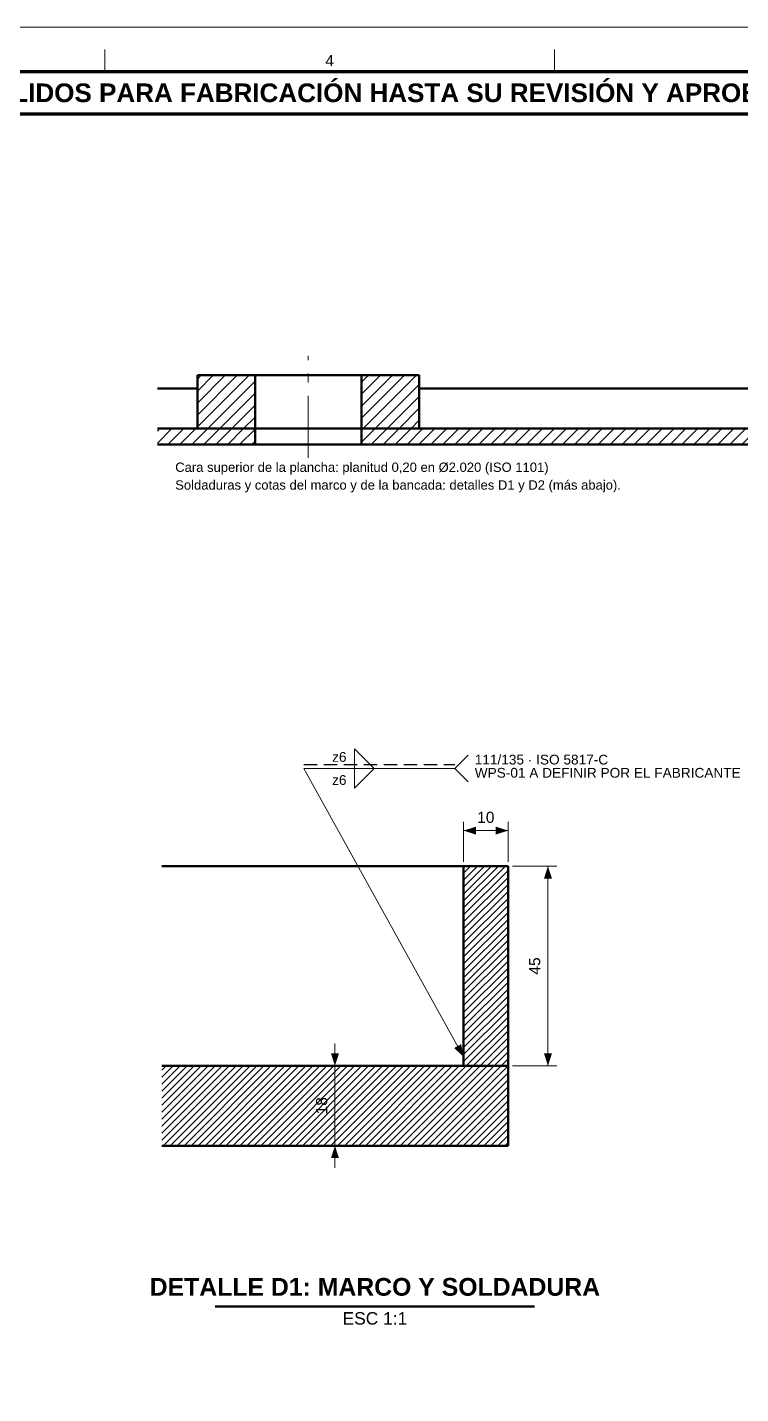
# Model space of a CAD drawing. Header units: millimetres. Extents: x 0 to 841, y 0 to 594.
# Drawn here: x 306.7 to 467.4, y 286.1 to 594 of the extents above; entities that cross this region are included whole.
import ezdxf
from ezdxf.enums import TextEntityAlignment as Align

# ---------------------------------------------------------------- set-up
doc = ezdxf.new("R2010")
doc.units = ezdxf.units.MM
doc.linetypes.add('EJE', pattern=[22, 14, -3, 2, -3])
doc.linetypes.add('OCULTO', pattern=[4.5, 3, -1.5])
for name, color, linetype, lineweight in [('ACH', 7, 'CONTINUOUS', 13), ('COTA', 7, 'CONTINUOUS', 18), ('EJE', 7, 'EJE', 18), ('FINA', 7, 'CONTINUOUS', 18), ('MARCO', 7, 'CONTINUOUS', 70), ('OCU', 7, 'OCULTO', 25), ('TXT', 7, 'CONTINUOUS', 25), ('VIS', 7, 'CONTINUOUS', 50)]:
    doc.layers.add(name, color=color, linetype=linetype, lineweight=lineweight)
doc.styles.add('STD', font='LiberationSans-Regular.ttf')
doc.styles.add('STDB', font='LiberationSans-Bold.ttf')

msp = doc.modelspace()

# ---------------------------------------------------------------- hatches: boundary and pattern name
at = {"layer": 'ACH'}
h = msp.add_hatch(dxfattribs=at)
h.set_pattern_fill('ANSI31', scale=0.6)
h.paths.add_polyline_path([(345, 515.6), (358, 515.6), (358, 503.6), (345, 503.6)])
h = msp.add_hatch(dxfattribs=at)
h.set_pattern_fill('ANSI31', scale=0.6)
h.paths.add_polyline_path([(395, 503.6), (382, 503.6), (382, 515.6), (395, 515.6)])
h = msp.add_hatch(dxfattribs=at)
h.set_pattern_fill('ANSI31', scale=0.6)
h.paths.add_polyline_path([(336, 500), (336, 503.6), (358, 503.6), (358, 500)])
h = msp.add_hatch(dxfattribs=at)
h.set_pattern_fill('ANSI31', scale=0.6)
h.paths.add_polyline_path([(382, 500), (382, 503.6), (626, 503.6), (626, 500)])
h = msp.add_hatch(dxfattribs=at)
h.set_pattern_fill('ANSI31', scale=0.35)
h.paths.add_polyline_path([(405, 360), (405, 405), (415, 405), (415, 360)])
h = msp.add_hatch(dxfattribs=at)
h.set_pattern_fill('ANSI31', scale=0.35)
h.paths.add_polyline_path([(337, 342), (337, 360), (415, 360), (415, 342)])

# ---------------------------------------------------------------- linework, layer by layer
at = {"layer": 'COTA'}
for p, q in [((403, 427), (406, 430)), ((405, 362), (369, 427)), ((369, 427), (403, 427)), ((403, 427), (406, 424)), ((405, 406), (405, 415)), ((405, 413), (415, 413)), ((415, 406), (415, 415)), ((416, 405), (426, 405)), ((424, 360), (424, 405)), ((376, 360), (376, 365)), ((384, 360), (374, 360)), ((376, 342), (376, 360)), ((416, 360), (426, 360)), ((384, 342), (374, 342)), ((376, 342), (376, 337))]:
    msp.add_line(p, q, dxfattribs=at)
for points in [[(380.4, 427), (380.4, 431.4), (384.8, 427)], [(380.4, 427), (380.4, 422.6), (384.8, 427)]]:
    msp.add_lwpolyline(points, close=True, dxfattribs=at)
for points in [[(405, 413), (407.8, 412.1), (407.8, 413.9)], [(415, 413), (412.2, 413.9), (412.2, 412.1)], [(424, 405), (423.1, 402.2), (424.9, 402.2)], [(405, 362), (404.43, 364.89), (402.86, 364.01)], [(376, 360), (376.9, 362.8), (375.1, 362.8)], [(424, 360), (424.9, 362.8), (423.1, 362.8)], [(376, 342), (375.1, 339.2), (376.9, 339.2)]]:
    msp.add_solid(points, dxfattribs=at)
at = {"layer": 'EJE'}
msp.add_line((370, 497), (370, 520), dxfattribs=at)
at = {"layer": 'FINA'}
for p, q in [((324.12, 584), (324.12, 589)), ((425.5, 584), (425.5, 589))]:
    msp.add_line(p, q, dxfattribs=at)
msp.add_lwpolyline([(0, 0), (841, 0), (841, 594), (0, 594)], close=True, dxfattribs=at)
at = {"layer": 'MARCO'}
for points in [[(20, 10), (831, 10), (831, 584), (20, 584)], [(20, 574.5), (831, 574.5), (831, 584), (20, 584)]]:
    msp.add_lwpolyline(points, close=True, dxfattribs=at)
at = {"layer": 'OCU'}
msp.add_line((369, 427.9), (403, 427.9), dxfattribs=at)
at = {"layer": 'VIS'}
msp.add_line((349.04, 305.8), (420.96, 305.8), dxfattribs=at)
for points in [[(345, 515.6), (345, 503.6)], [(358, 515.6), (345, 515.6)], [(358, 515.6), (358, 503.6)], [(358, 515.6), (358.12, 515.6), (358.24, 515.6), (358.36, 515.6), (358.48, 515.6), (358.6, 515.6), (358.72, 515.6), (358.84, 515.6), (358.96, 515.6), (359.08, 515.6), (359.2, 515.6), (359.32, 515.6), (359.44, 515.6), (359.56, 515.6), (359.68, 515.6), (359.8, 515.6), (359.92, 515.6), (360.04, 515.6), (360.16, 515.6), (360.28, 515.6), (360.4, 515.6), (360.52, 515.6), (360.64, 515.6), (360.76, 515.6), (360.88, 515.6), (361, 515.6), (361.12, 515.6), (361.24, 515.6), (361.36, 515.6), (361.48, 515.6), (361.6, 515.6), (361.72, 515.6), (361.84, 515.6), (361.96, 515.6), (362.08, 515.6), (362.2, 515.6), (362.32, 515.6), (362.44, 515.6), (362.56, 515.6), (362.68, 515.6), (362.8, 515.6), (362.92, 515.6), (363.04, 515.6), (363.16, 515.6), (363.28, 515.6), (363.4, 515.6), (363.52, 515.6), (363.64, 515.6), (363.76, 515.6), (363.88, 515.6), (364, 515.6), (364.12, 515.6), (364.24, 515.6), (364.36, 515.6), (364.48, 515.6), (364.6, 515.6), (364.72, 515.6), (364.84, 515.6), (364.96, 515.6), (365.08, 515.6), (365.2, 515.6), (365.32, 515.6), (365.44, 515.6), (365.56, 515.6), (365.68, 515.6), (365.8, 515.6), (365.92, 515.6), (366.04, 515.6), (366.16, 515.6), (366.28, 515.6), (366.4, 515.6), (366.52, 515.6), (366.64, 515.6), (366.76, 515.6), (366.88, 515.6), (367, 515.6), (367.12, 515.6), (367.24, 515.6), (367.36, 515.6), (367.48, 515.6), (367.6, 515.6), (367.72, 515.6), (367.84, 515.6), (367.96, 515.6), (368.08, 515.6), (368.2, 515.6), (368.32, 515.6), (368.44, 515.6), (368.56, 515.6), (368.68, 515.6), (368.8, 515.6), (368.92, 515.6), (369.04, 515.6), (369.16, 515.6), (369.28, 515.6), (369.4, 515.6), (369.52, 515.6), (369.64, 515.6), (369.76, 515.6), (369.88, 515.6), (370, 515.6), (370.12, 515.6), (370.24, 515.6), (370.36, 515.6), (370.48, 515.6), (370.6, 515.6), (370.72, 515.6), (370.84, 515.6), (370.96, 515.6), (371.08, 515.6), (371.2, 515.6), (371.32, 515.6), (371.44, 515.6), (371.56, 515.6), (371.68, 515.6), (371.8, 515.6), (371.92, 515.6), (372.04, 515.6), (372.16, 515.6), (372.28, 515.6), (372.4, 515.6), (372.52, 515.6), (372.64, 515.6), (372.76, 515.6), (372.88, 515.6), (373, 515.6), (373.12, 515.6), (373.24, 515.6), (373.36, 515.6), (373.48, 515.6), (373.6, 515.6), (373.72, 515.6), (373.84, 515.6), (373.96, 515.6), (374.08, 515.6), (374.2, 515.6), (374.32, 515.6), (374.44, 515.6), (374.56, 515.6), (374.68, 515.6), (374.8, 515.6), (374.92, 515.6), (375.04, 515.6), (375.16, 515.6), (375.28, 515.6), (375.4, 515.6), (375.52, 515.6), (375.64, 515.6), (375.76, 515.6), (375.88, 515.6), (376, 515.6), (376.12, 515.6), (376.24, 515.6), (376.36, 515.6), (376.48, 515.6), (376.6, 515.6), (376.72, 515.6), (376.84, 515.6), (376.96, 515.6), (377.08, 515.6), (377.2, 515.6), (377.32, 515.6), (377.44, 515.6), (377.56, 515.6), (377.68, 515.6), (377.8, 515.6), (377.92, 515.6), (378.04, 515.6), (378.16, 515.6), (378.28, 515.6), (378.4, 515.6), (378.52, 515.6), (378.64, 515.6), (378.76, 515.6), (378.88, 515.6), (379, 515.6), (379.12, 515.6), (379.24, 515.6), (379.36, 515.6), (379.48, 515.6), (379.6, 515.6), (379.72, 515.6), (379.84, 515.6), (379.96, 515.6), (380.08, 515.6), (380.2, 515.6), (380.32, 515.6), (380.44, 515.6), (380.56, 515.6), (380.68, 515.6), (380.8, 515.6), (380.92, 515.6), (381.04, 515.6), (381.16, 515.6), (381.28, 515.6), (381.4, 515.6), (381.52, 515.6), (381.64, 515.6), (381.76, 515.6), (381.88, 515.6), (382, 515.6)], [(395, 515.6), (382, 515.6)], [(382, 503.6), (382, 515.6)], [(395, 503.6), (395, 515.6)], [(336, 512.6), (345, 512.6)], [(395, 512.6), (624, 512.6)], [(358, 503.6), (336, 503.6)], [(358, 503.6), (345, 503.6)], [(358, 503.6), (358.12, 503.6), (358.24, 503.6), (358.36, 503.6), (358.48, 503.6), (358.6, 503.6), (358.72, 503.6), (358.84, 503.6), (358.96, 503.6), (359.08, 503.6), (359.2, 503.6), (359.32, 503.6), (359.44, 503.6), (359.56, 503.6), (359.68, 503.6), (359.8, 503.6), (359.92, 503.6), (360.04, 503.6), (360.16, 503.6), (360.28, 503.6), (360.4, 503.6), (360.52, 503.6), (360.64, 503.6), (360.76, 503.6), (360.88, 503.6), (361, 503.6), (361.12, 503.6), (361.24, 503.6), (361.36, 503.6), (361.48, 503.6), (361.6, 503.6), (361.72, 503.6), (361.84, 503.6), (361.96, 503.6), (362.08, 503.6), (362.2, 503.6), (362.32, 503.6), (362.44, 503.6), (362.56, 503.6), (362.68, 503.6), (362.8, 503.6), (362.92, 503.6), (363.04, 503.6), (363.16, 503.6), (363.28, 503.6), (363.4, 503.6), (363.52, 503.6), (363.64, 503.6), (363.76, 503.6), (363.88, 503.6), (364, 503.6), (364.12, 503.6), (364.24, 503.6), (364.36, 503.6), (364.48, 503.6), (364.6, 503.6), (364.72, 503.6), (364.84, 503.6), (364.96, 503.6), (365.08, 503.6), (365.2, 503.6), (365.32, 503.6), (365.44, 503.6), (365.56, 503.6), (365.68, 503.6), (365.8, 503.6), (365.92, 503.6), (366.04, 503.6), (366.16, 503.6), (366.28, 503.6), (366.4, 503.6), (366.52, 503.6), (366.64, 503.6), (366.76, 503.6), (366.88, 503.6), (367, 503.6), (367.12, 503.6), (367.24, 503.6), (367.36, 503.6), (367.48, 503.6), (367.6, 503.6), (367.72, 503.6), (367.84, 503.6), (367.96, 503.6), (368.08, 503.6), (368.2, 503.6), (368.32, 503.6), (368.44, 503.6), (368.56, 503.6), (368.68, 503.6), (368.8, 503.6), (368.92, 503.6), (369.04, 503.6), (369.16, 503.6), (369.28, 503.6), (369.4, 503.6), (369.52, 503.6), (369.64, 503.6), (369.76, 503.6), (369.88, 503.6), (370, 503.6), (370.12, 503.6), (370.24, 503.6), (370.36, 503.6), (370.48, 503.6), (370.6, 503.6), (370.72, 503.6), (370.84, 503.6), (370.96, 503.6), (371.08, 503.6), (371.2, 503.6), (371.32, 503.6), (371.44, 503.6), (371.56, 503.6), (371.68, 503.6), (371.8, 503.6), (371.92, 503.6), (372.04, 503.6), (372.16, 503.6), (372.28, 503.6), (372.4, 503.6), (372.52, 503.6), (372.64, 503.6), (372.76, 503.6), (372.88, 503.6), (373, 503.6), (373.12, 503.6), (373.24, 503.6), (373.36, 503.6), (373.48, 503.6), (373.6, 503.6), (373.72, 503.6), (373.84, 503.6), (373.96, 503.6), (374.08, 503.6), (374.2, 503.6), (374.32, 503.6), (374.44, 503.6), (374.56, 503.6), (374.68, 503.6), (374.8, 503.6), (374.92, 503.6), (375.04, 503.6), (375.16, 503.6), (375.28, 503.6), (375.4, 503.6), (375.52, 503.6), (375.64, 503.6), (375.76, 503.6), (375.88, 503.6), (376, 503.6), (376.12, 503.6), (376.24, 503.6), (376.36, 503.6), (376.48, 503.6), (376.6, 503.6), (376.72, 503.6), (376.84, 503.6), (376.96, 503.6), (377.08, 503.6), (377.2, 503.6), (377.32, 503.6), (377.44, 503.6), (377.56, 503.6), (377.68, 503.6), (377.8, 503.6), (377.92, 503.6), (378.04, 503.6), (378.16, 503.6), (378.28, 503.6), (378.4, 503.6), (378.52, 503.6), (378.64, 503.6), (378.76, 503.6), (378.88, 503.6), (379, 503.6), (379.12, 503.6), (379.24, 503.6), (379.36, 503.6), (379.48, 503.6), (379.6, 503.6), (379.72, 503.6), (379.84, 503.6), (379.96, 503.6), (380.08, 503.6), (380.2, 503.6), (380.32, 503.6), (380.44, 503.6), (380.56, 503.6), (380.68, 503.6), (380.8, 503.6), (380.92, 503.6), (381.04, 503.6), (381.16, 503.6), (381.28, 503.6), (381.4, 503.6), (381.52, 503.6), (381.64, 503.6), (381.76, 503.6), (381.88, 503.6), (382, 503.6)], [(358, 503.6), (358, 500)], [(358, 503.6), (358.12, 503.6), (358.24, 503.6), (358.36, 503.6), (358.48, 503.6), (358.6, 503.6), (358.72, 503.6), (358.84, 503.6), (358.96, 503.6), (359.08, 503.6), (359.2, 503.6), (359.32, 503.6), (359.44, 503.6), (359.56, 503.6), (359.68, 503.6), (359.8, 503.6), (359.92, 503.6), (360.04, 503.6), (360.16, 503.6), (360.28, 503.6), (360.4, 503.6), (360.52, 503.6), (360.64, 503.6), (360.76, 503.6), (360.88, 503.6), (361, 503.6), (361.12, 503.6), (361.24, 503.6), (361.36, 503.6), (361.48, 503.6), (361.6, 503.6), (361.72, 503.6), (361.84, 503.6), (361.96, 503.6), (362.08, 503.6), (362.2, 503.6), (362.32, 503.6), (362.44, 503.6), (362.56, 503.6), (362.68, 503.6), (362.8, 503.6), (362.92, 503.6), (363.04, 503.6), (363.16, 503.6), (363.28, 503.6), (363.4, 503.6), (363.52, 503.6), (363.64, 503.6), (363.76, 503.6), (363.88, 503.6), (364, 503.6), (364.12, 503.6), (364.24, 503.6), (364.36, 503.6), (364.48, 503.6), (364.6, 503.6), (364.72, 503.6), (364.84, 503.6), (364.96, 503.6), (365.08, 503.6), (365.2, 503.6), (365.32, 503.6), (365.44, 503.6), (365.56, 503.6), (365.68, 503.6), (365.8, 503.6), (365.92, 503.6), (366.04, 503.6), (366.16, 503.6), (366.28, 503.6), (366.4, 503.6), (366.52, 503.6), (366.64, 503.6), (366.76, 503.6), (366.88, 503.6), (367, 503.6), (367.12, 503.6), (367.24, 503.6), (367.36, 503.6), (367.48, 503.6), (367.6, 503.6), (367.72, 503.6), (367.84, 503.6), (367.96, 503.6), (368.08, 503.6), (368.2, 503.6), (368.32, 503.6), (368.44, 503.6), (368.56, 503.6), (368.68, 503.6), (368.8, 503.6), (368.92, 503.6), (369.04, 503.6), (369.16, 503.6), (369.28, 503.6), (369.4, 503.6), (369.52, 503.6), (369.64, 503.6), (369.76, 503.6), (369.88, 503.6), (370, 503.6), (370.12, 503.6), (370.24, 503.6), (370.36, 503.6), (370.48, 503.6), (370.6, 503.6), (370.72, 503.6), (370.84, 503.6), (370.96, 503.6), (371.08, 503.6), (371.2, 503.6), (371.32, 503.6), (371.44, 503.6), (371.56, 503.6), (371.68, 503.6), (371.8, 503.6), (371.92, 503.6), (372.04, 503.6), (372.16, 503.6), (372.28, 503.6), (372.4, 503.6), (372.52, 503.6), (372.64, 503.6), (372.76, 503.6), (372.88, 503.6), (373, 503.6), (373.12, 503.6), (373.24, 503.6), (373.36, 503.6), (373.48, 503.6), (373.6, 503.6), (373.72, 503.6), (373.84, 503.6), (373.96, 503.6), (374.08, 503.6), (374.2, 503.6), (374.32, 503.6), (374.44, 503.6), (374.56, 503.6), (374.68, 503.6), (374.8, 503.6), (374.92, 503.6), (375.04, 503.6), (375.16, 503.6), (375.28, 503.6), (375.4, 503.6), (375.52, 503.6), (375.64, 503.6), (375.76, 503.6), (375.88, 503.6), (376, 503.6), (376.12, 503.6), (376.24, 503.6), (376.36, 503.6), (376.48, 503.6), (376.6, 503.6), (376.72, 503.6), (376.84, 503.6), (376.96, 503.6), (377.08, 503.6), (377.2, 503.6), (377.32, 503.6), (377.44, 503.6), (377.56, 503.6), (377.68, 503.6), (377.8, 503.6), (377.92, 503.6), (378.04, 503.6), (378.16, 503.6), (378.28, 503.6), (378.4, 503.6), (378.52, 503.6), (378.64, 503.6), (378.76, 503.6), (378.88, 503.6), (379, 503.6), (379.12, 503.6), (379.24, 503.6), (379.36, 503.6), (379.48, 503.6), (379.6, 503.6), (379.72, 503.6), (379.84, 503.6), (379.96, 503.6), (380.08, 503.6), (380.2, 503.6), (380.32, 503.6), (380.44, 503.6), (380.56, 503.6), (380.68, 503.6), (380.8, 503.6), (380.92, 503.6), (381.04, 503.6), (381.16, 503.6), (381.28, 503.6), (381.4, 503.6), (381.52, 503.6), (381.64, 503.6), (381.76, 503.6), (381.88, 503.6), (382, 503.6)], [(626, 503.6), (382, 503.6)], [(382, 500), (382, 503.6)], [(395, 503.6), (382, 503.6)], [(358, 500), (336, 500)], [(358, 500), (358.12, 500), (358.24, 500), (358.36, 500), (358.48, 500), (358.6, 500), (358.72, 500), (358.84, 500), (358.96, 500), (359.08, 500), (359.2, 500), (359.32, 500), (359.44, 500), (359.56, 500), (359.68, 500), (359.8, 500), (359.92, 500), (360.04, 500), (360.16, 500), (360.28, 500), (360.4, 500), (360.52, 500), (360.64, 500), (360.76, 500), (360.88, 500), (361, 500), (361.12, 500), (361.24, 500), (361.36, 500), (361.48, 500), (361.6, 500), (361.72, 500), (361.84, 500), (361.96, 500), (362.08, 500), (362.2, 500), (362.32, 500), (362.44, 500), (362.56, 500), (362.68, 500), (362.8, 500), (362.92, 500), (363.04, 500), (363.16, 500), (363.28, 500), (363.4, 500), (363.52, 500), (363.64, 500), (363.76, 500), (363.88, 500), (364, 500), (364.12, 500), (364.24, 500), (364.36, 500), (364.48, 500), (364.6, 500), (364.72, 500), (364.84, 500), (364.96, 500), (365.08, 500), (365.2, 500), (365.32, 500), (365.44, 500), (365.56, 500), (365.68, 500), (365.8, 500), (365.92, 500), (366.04, 500), (366.16, 500), (366.28, 500), (366.4, 500), (366.52, 500), (366.64, 500), (366.76, 500), (366.88, 500), (367, 500), (367.12, 500), (367.24, 500), (367.36, 500), (367.48, 500), (367.6, 500), (367.72, 500), (367.84, 500), (367.96, 500), (368.08, 500), (368.2, 500), (368.32, 500), (368.44, 500), (368.56, 500), (368.68, 500), (368.8, 500), (368.92, 500), (369.04, 500), (369.16, 500), (369.28, 500), (369.4, 500), (369.52, 500), (369.64, 500), (369.76, 500), (369.88, 500), (370, 500), (370.12, 500), (370.24, 500), (370.36, 500), (370.48, 500), (370.6, 500), (370.72, 500), (370.84, 500), (370.96, 500), (371.08, 500), (371.2, 500), (371.32, 500), (371.44, 500), (371.56, 500), (371.68, 500), (371.8, 500), (371.92, 500), (372.04, 500), (372.16, 500), (372.28, 500), (372.4, 500), (372.52, 500), (372.64, 500), (372.76, 500), (372.88, 500), (373, 500), (373.12, 500), (373.24, 500), (373.36, 500), (373.48, 500), (373.6, 500), (373.72, 500), (373.84, 500), (373.96, 500), (374.08, 500), (374.2, 500), (374.32, 500), (374.44, 500), (374.56, 500), (374.68, 500), (374.8, 500), (374.92, 500), (375.04, 500), (375.16, 500), (375.28, 500), (375.4, 500), (375.52, 500), (375.64, 500), (375.76, 500), (375.88, 500), (376, 500), (376.12, 500), (376.24, 500), (376.36, 500), (376.48, 500), (376.6, 500), (376.72, 500), (376.84, 500), (376.96, 500), (377.08, 500), (377.2, 500), (377.32, 500), (377.44, 500), (377.56, 500), (377.68, 500), (377.8, 500), (377.92, 500), (378.04, 500), (378.16, 500), (378.28, 500), (378.4, 500), (378.52, 500), (378.64, 500), (378.76, 500), (378.88, 500), (379, 500), (379.12, 500), (379.24, 500), (379.36, 500), (379.48, 500), (379.6, 500), (379.72, 500), (379.84, 500), (379.96, 500), (380.08, 500), (380.2, 500), (380.32, 500), (380.44, 500), (380.56, 500), (380.68, 500), (380.8, 500), (380.92, 500), (381.04, 500), (381.16, 500), (381.28, 500), (381.4, 500), (381.52, 500), (381.64, 500), (381.76, 500), (381.88, 500), (382, 500)], [(626, 500), (382, 500)], [(337, 405), (405, 405)], [(405, 360), (405, 405)], [(415, 405), (405, 405)], [(415, 360), (415, 405)], [(415, 360), (337, 360)], [(415, 360), (405, 360)], [(415, 342), (415, 360)], [(415, 342), (337, 342)]]:
    msp.add_lwpolyline(points, dxfattribs=at)

# ---------------------------------------------------------------- texts
at = {"layer": 'TXT'}
for s, height, style, p in [('4', 2.5, 'STD', (374.81, 586.5)), ('ESTOS PLANOS NO SON VÁLIDOS PARA FABRICACIÓN HASTA SU REVISIÓN Y APROBACIÓN POR UN INGENIERO CALCULISTA HABILITADO.', 4.2, 'STDB', (425.5, 579.25))]:
    msp.add_text(s, height=height, dxfattribs=dict(at, style=style)).set_placement(p, align=Align.MIDDLE_CENTER)
at = {"layer": 'TXT', "style": 'STD'}
for s, p in [('Cara superior de la plancha: planitud 0,20 en Ø2.020 (ISO 1101)', (340, 493.2)), ('Soldaduras y cotas del marco y de la bancada: detalles D1 y D2 (más abajo).', (340, 489.2))]:
    msp.add_text(s, height=2.1, dxfattribs=at).set_placement(p, align=Align.BOTTOM_LEFT)
for p in [(378.6, 429.6), (378.6, 424.4)]:
    msp.add_text('z6', height=2.2, dxfattribs=at).set_placement(p, align=Align.MIDDLE_RIGHT)
for s, p in [('111/135 · ISO 5817-C', (407.5, 429)), ('WPS-01 A DEFINIR POR EL FABRICANTE', (407.5, 426.03))]:
    msp.add_text(s, height=2.2, dxfattribs=at).set_placement(p, align=Align.MIDDLE_LEFT)
at = {"layer": 'TXT'}
for s, height, style, p in [('10', 2.5, 'STD', (410, 414)), ('DETALLE D1: MARCO Y SOLDADURA', 4, 'STDB', (385, 307))]:
    msp.add_text(s, height=height, dxfattribs=dict(at, style=style)).set_placement(p, align=Align.BOTTOM_CENTER)
at = {"layer": 'TXT', "style": 'STD'}
for s, p in [('45', (423, 382.5)), ('18', (375, 351))]:
    msp.add_text(s, height=2.5, rotation=90, dxfattribs=at).set_placement(p, align=Align.BOTTOM_CENTER)
msp.add_text('ESC 1:1', height=2.8, dxfattribs=at).set_placement((385, 304.5), align=Align.TOP_CENTER)

doc.saveas('drawing.dxf')
